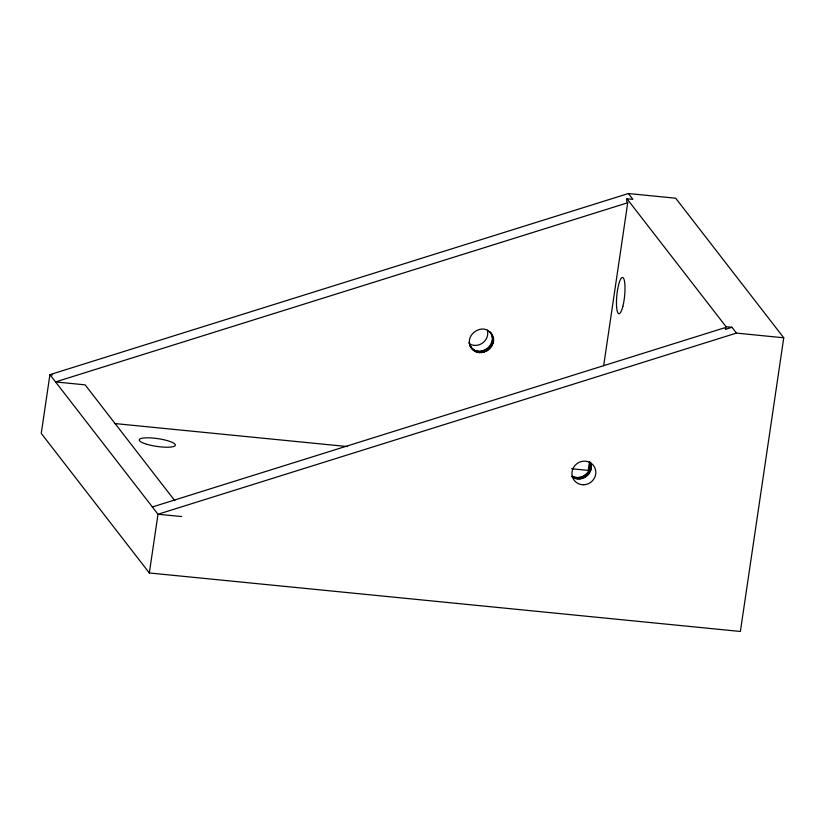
<?xml version="1.0" encoding="UTF-8"?>
<svg xmlns="http://www.w3.org/2000/svg" width="825" height="825" viewBox="0 0 825 825"><rect width="100%" height="100%" fill="white"/><g stroke="black" fill="none" stroke-linecap="round" stroke-linejoin="round"><path stroke-width="1.24" d="M470.745 346.902C479.686 358.978 499.465 343.54 489.916 331.939C503.116 344.902 477.448 362.567 469.899 345.644L471.869 348.356M573.251 477.551L572.127 476.097C580.841 481.212 592.69 471.983 589.844 462.278L590.968 463.733C594.052 474.076 580.491 483.45 571.962 476.737M149.325 572.973L157.998 514.243L49.923 374.653L628.392 193.535L675.675 198.206L783.75 337.796L740.386 631.465L149.325 572.973L41.25 433.393L49.923 374.653L52.408 374.901M628.392 193.535L632.899 199.341L626.979 198.763L626.608 201.31L627.732 202.764L603.663 365.743M589.514 461.588L588.215 470.394L571.57 468.755M783.75 337.796L736.447 333.094L731.961 327.298L725.67 329.268L726.052 326.71L626.979 198.763M627.732 202.764L55.553 381.923L85.109 384.852L174.838 500.744M152.367 506.973L724.546 327.814L725.67 329.268M736.447 333.094L157.998 514.243L181.624 516.553M726.052 326.71L731.961 327.298M114.469 423.514L347.5 446.573M491.04 333.393C482.677 322.018 463.578 335.187 471.023 347.098M490.772 333.197L491.896 334.651M491.442 334.558L492.566 336.012M491.917 336.002L493.041 337.456M492.205 337.507L493.329 338.962M590.123 463.784L591.247 465.238M492.278 339.044L493.402 340.498M590.205 465.321L591.329 466.775M590.071 466.868L591.205 468.322M492.154 340.591L493.278 342.045M491.824 342.117L492.948 343.571M589.751 468.394L590.875 469.848M589.225 469.868L590.349 471.323M491.298 343.592L492.432 345.046M490.586 344.994L491.721 346.448M588.514 471.271L589.638 472.725M489.699 346.304L490.834 347.758M587.627 472.581L588.751 474.035M488.658 347.5L489.782 348.954M586.575 473.777L587.699 475.231M487.462 348.552L488.596 350.006M585.389 474.829L586.513 476.283M584.069 475.726L585.203 477.18M486.152 349.449L487.276 350.903M582.667 476.458L583.791 477.912M484.739 350.182L485.863 351.636M581.171 476.994L582.306 478.448M483.254 350.718L484.378 352.172M579.635 477.345L580.759 478.799M481.718 351.068L482.842 352.522M578.077 477.5L579.202 478.954M480.16 351.223L481.284 352.677M576.52 477.448L577.644 478.902M478.603 351.161L479.727 352.615M574.994 477.19L576.118 478.644M477.067 350.914L478.201 352.368M573.519 476.737L574.643 478.191M475.602 350.46L476.726 351.914M468.744 342.829L469.879 344.283M474.21 349.821L475.334 351.275M472.921 349.006L474.045 350.46M471.756 348.026L472.89 349.48M590.483 462.289L590.968 463.733M487.42 330.196A12.158 11.591 -37.8 0 1 482.965 342.746A12.158 11.591 -37.8 0 1 469.703 344.015M147.149 444.366A18.232 3.919 8.4 0 0 175.302 445.345A18.232 3.919 8.4 0 0 149.449 437.848A18.232 3.919 8.4 0 0 147.149 444.366M583.708 484.76A12.158 11.591 -37.8 0 0 594.32 466.733A12.158 11.591 -37.8 0 0 573.623 467.383A12.158 11.591 -37.8 0 0 583.708 484.76M622.854 306.364A18.232 3.888 -84.3 0 0 622.865 277.551A18.232 3.888 -84.3 0 0 616.461 302.858A18.232 3.888 -84.3 0 0 622.854 306.364"/></g></svg>
